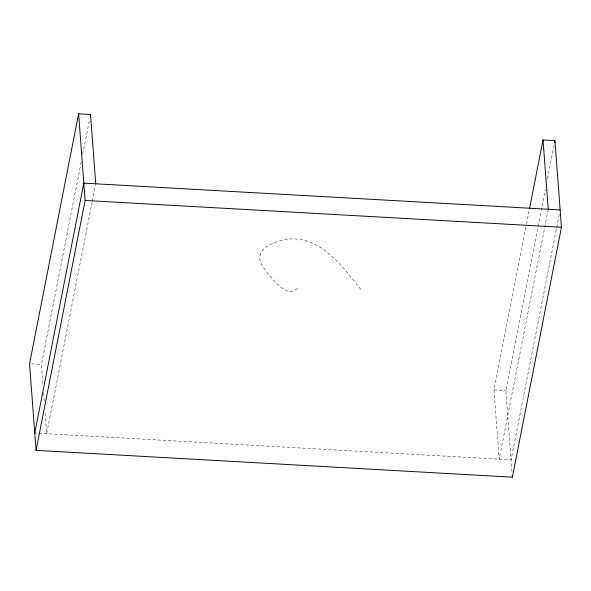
<?xml version="1.0" encoding="UTF-8"?>
<svg xmlns="http://www.w3.org/2000/svg" width="591" height="591" viewBox="0 0 591 591"><rect width="100%" height="100%" fill="white"/><g stroke="black" fill="none" stroke-linecap="round" stroke-linejoin="round"><path stroke-width="0.44" stroke-dasharray="2.96 2.22" d="M42.899 383.552L41.459 364.396L81.285 161.579M82.703 154.332L89.463 119.929M92.181 201.915L46.667 433.705L45.093 412.732M92.359 201.006L95.557 184.71M548.241 209.273L499.173 459.177L493.958 389.868L526.315 225.075M526.492 224.174L529.514 208.778M511.969 471.699L505.866 390.54L545.338 189.526M547.465 178.667L554.048 145.164M559.256 214.474L511.082 459.85L34.758 433.04M297.369 288.489C286.746 297.761 275.391 282.07 268.765 274.719C264.48 268.979 257.75 262.182 260.321 254.352A21.52 14.893 -4.3 0 1 261.961 251.256C265.928 245.9 272.392 243.189 278.56 241.261A53.515 37.041 -4.3 0 1 286.576 239.355C319.797 234.605 342.839 266.947 360.946 289.679M31.382 363.834L41.459 364.396M493.958 389.868L505.866 390.54M43.586 392.668L44.34 402.7"/><path stroke-width="0.89" d="M95.735 183.808L90.526 114.499L78.618 113.827L29.55 363.731L36.066 450.364L512.382 477.173L561.45 227.269L554.934 140.636L543.026 139.964L529.514 208.778M90.172 116.309L90.526 114.499M34.758 433.04L83.826 183.136L560.15 209.945M36.066 450.364L85.134 200.46L78.618 113.827M554.58 142.446L554.934 140.636M85.134 200.46L561.45 227.269M543.026 139.964L548.241 209.273M512.242 475.349L512.382 477.173"/></g></svg>
